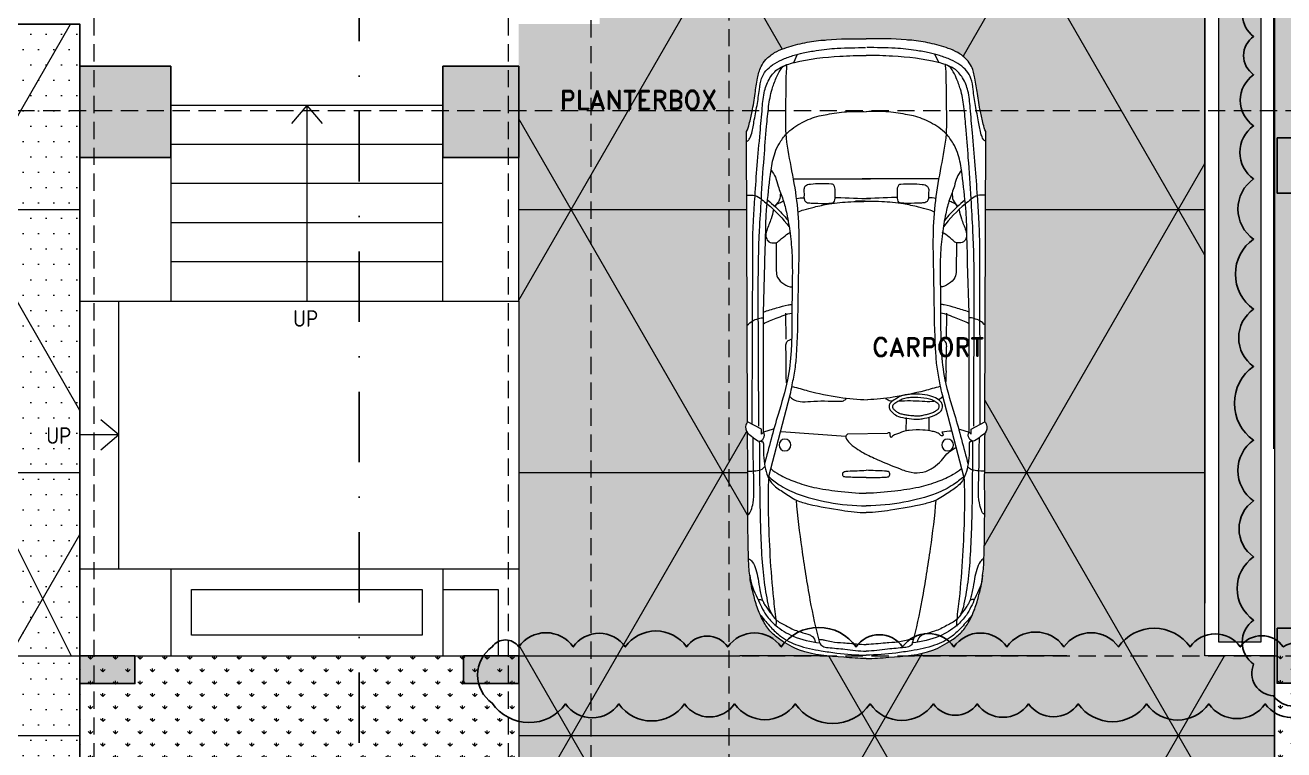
# Model space of a CAD drawing. Header units: millimetres. Extents: x -9564 to 494436, y -140371 to 4257.
# Drawn here: x 4517 to 13633, y -18431 to -13184 of the extents above; entities that cross this region are included whole.
import ezdxf
from ezdxf.enums import TextEntityAlignment as Align

# ---------------------------------------------------------------- set-up
doc = ezdxf.new("R2010")
doc.units = ezdxf.units.MM
doc.header["$MEASUREMENT"] = 0
doc.set_wipeout_variables(frame=1)
doc.linetypes.add('DASHDOTX2', pattern=[50.8, 25.4, -12.7, 0, -12.7])
doc.linetypes.add('HIDDEN2', pattern=[0.1875, 0.125, -0.0625])
for name, color, linetype, lineweight in [('09-Arsiran', 8, 'Continuous', 5), ('8', 8, 'Continuous', 5), ('AS', 8, 'HIDDEN2', 5), ('DINDING', 1, 'Continuous', 20), ('FURNITURE', 25, 'Continuous', 5)]:
    doc.layers.add(name, color=color, linetype=linetype, lineweight=lineweight)
for name, color, linetype in [('1', 5, 'Continuous'), ('WALL', 90, 'Continuous'), ('XR-LANTAI GARASI$0$A-FUR', 15, 'Continuous')]:
    doc.layers.add(name, color=color, linetype=linetype)
doc.styles.add('0010-WKA13-TEXT', font='isocp.shx', dxfattribs={"height": 15})
doc.styles.add('HAND', font='ROMAND.SHX', dxfattribs={"width": 0.8, "height": 250})
pattern_1 = [(90, (-205866.4, -168824.07), (-89.802544, 89.802544), [23.812496, -155.792593]), (45, (-205866.4, -168824.07), (-89.802544, 89.802544), [23.812496, -103.18748]), (135, (-205866.4, -168824.07), (-89.802544, -89.802544), [23.812496, -103.18748])]
pattern_2 = [(0, (-203801.84, -168824.07), (55.56249, 111.12498), [0, -111.12498])]
pattern_3 = [(0, (-203801.8, -168824), (0, 1905), []), (60, (-203801.8, -168824), (-1649.778, 952.5), []), (120, (-203801.8, -168824), (-1649.778, -952.5), [])]

# ---------------------------------------------------------------- blocks, each defined once
blk = doc.blocks.new('XR-LANTAI GARASI$0$A$C242571DA')
blk.add_wipeout([(1714.3, 1732.5), (3817.1, 1739.9), (3833.2, 1729.7), (3907.4, 1712), (3973.3, 1695.2), (4051.6, 1684.7), (4126.9, 1673.5), (4225.8, 1655.6), (4293.3, 1632.2), (4358.7, 1577.7), (4402.8, 1507.3), (4432.1, 1426.8), (4457.8, 1336.6), (4479.3, 1161.6), (4488.1, 1017.6), (4488.2, 812.7), (4483.8, 630.1), (4476.2, 538.2), (4454.9, 406.7), (4427.4, 298), (4362, 172.9), (4308.1, 123.6), (4224.7, 91), (4140.7, 75.5), (4036.9, 59.9), (3941, 42.6), (3882.9, 28.6), (3833.2, 17), (3817.1, 6.9), (1714.3, 14.2), (1701.5, 5.9), (1689.2, 1.1), (1674.3, -0.5), (1661.1, 0.9), (1648.8, 4.6), (1636.8, 10.9), (1633.8, 13.1), (722.7, 20.2), (658.1, 23.7), (613.1, 29.4), (604.6, 31), (522.9, 42.2), (436.2, 63.9), (363, 86.3), (331.9, 98.5), (282.1, 122.1), (257.1, 135.8), (213.7, 164.5), (183.2, 191.6), (146.3, 236.9), (112.4, 288.4), (80.5, 346.3), (62.2, 388.2), (43, 448.1), (33.4, 490.6), (24.2, 548), (16.3, 624), (10.8, 694.4), (4.4, 775), (0.1, 858), (0, 927.8), (6.4, 997.2), (12.1, 1070.2), (18.8, 1151), (23.9, 1196.1), (33.1, 1254.7), (48.8, 1319.4), (82.9, 1405.3), (119.2, 1469.3), (167.2, 1537.3), (202.4, 1573.1), (259.7, 1612.5), (322.8, 1644.3), (389, 1669.3), (509.9, 1701.5), (579.8, 1714.2), (631.2, 1720.2), (665.2, 1723.6), (755.3, 1727.3), (920.5, 1730.4), (1021, 1731.1), (1147.3, 1731.1), (1279.8, 1731), (1447.6, 1731.9), (1601.8, 1733.4), (1633.8, 1733.7), (1653.5, 1743.9), (1669.5, 1747.1), (1680.8, 1747.1), (1695, 1743.8), (1705, 1738.9), (1709.3, 1736.2)]).dxf.layer = 'FURNITURE'
at = {"layer": 'FURNITURE'}
for p, q in [((1659.9, 1632), (1714.3, 1732.5)), ((1714.3, 1732.5), (3817.1, 1739.9)), ((1681.8, 1651.6), (2695.2, 1655.3)), ((1699.9, 1699.4), (2984.7, 1695.8)), ((1317.4, 1579.7), (1909.8, 1424.9)), ((1638.3, 1618.5), (1625.1, 1632)), ((1625.1, 1632), (1659.9, 1632)), ((1638.3, 1618.5), (2503.3, 1618.5)), ((1659.9, 1548.1), (1638.3, 1618.5)), ((2503.3, 1618.5), (2861.6, 1607.5)), ((1644, 1489.1), (1610.4, 1020.2)), ((3007.2, 1526.5), (2808.1, 1525.2)), ((2311.9, 1454.3), (2500.6, 1456.9)), ((3474.6, 1401.1), (3474.6, 843)), ((4315.2, 1398), (4377.3, 1370.5)), ((1626.1, 1006.5), (1632.8, 719.7)), ((3474.6, 345.6), (3474.6, 903.8)), ((1740.2, 584.9), (1649.3, 586.9)), ((1746.1, 420.6), (1649.3, 420.6)), ((4315.2, 348.7), (4377.3, 376.3)), ((1317.4, 167), (1909.8, 321.9)), ((2311.9, 292.5), (2500.6, 289.8)), ((1659.9, 198.7), (1638.3, 128.2)), ((3007.2, 220.3), (2808.1, 221.6)), ((1638.3, 128.2), (1625.1, 114.7)), ((1625.1, 114.7), (1659.9, 114.7)), ((1638.3, 128.2), (2503.3, 128.2)), ((1659.9, 114.7), (1714.3, 14.2)), ((1681.8, 95.1), (2695.2, 91.4)), ((2503.3, 128.2), (2861.6, 139.2)), ((1699.9, 47.3), (2984.7, 51)), ((1714.3, 14.2), (3817.1, 6.9))]:
    blk.add_line(p, q, dxfattribs=at)
for centre in [(1546.4, 1462.5), (1546.4, 284.2)]:
    blk.add_ellipse(centre, major_axis=(0, 42.9), ratio=0.983266, start_param=4.712389, end_param=10.995574, dxfattribs=at)
for points, knots in [([(604.6, 1715.7), (642.1, 1723.4), (788.5, 1729.2), (1039.3, 1732.2), (1344.5, 1729.9), (1542, 1733.1), (1633.8, 1733.7)], [0, 0, 0, 0, 0.114897, 0.437061, 0.754269, 1.029686, 1.029686, 1.029686, 1.029686]), ([(1356.8, 1732.2), (1357.1, 1712.8), (1360, 1678.8), (1363.9, 1630.5), (1383.3, 1613.5), (1391, 1607.2)], [0, 0, 0, 0, 1.462159, 2.651105, 3.386321, 3.386321, 3.386321, 3.386321]), ([(1714.3, 1732.5), (1707.7, 1737.6), (1683.3, 1753), (1628.7, 1741.2), (1605.6, 1691.5), (1561.7, 1652.4), (1594.1, 1610.3), (1627.9, 1608.3), (1638.3, 1618.5)], [0, 0, 0, 0, 0.024864, 0.0846267, 0.1362471, 0.1900683, 0.2245199, 0.2681841, 0.2681841, 0.2681841, 0.2681841]), ([(2414.7, 1735), (2424.9, 1723.3), (2447.2, 1698.8), (2461.2, 1657.6), (2468.1, 1629), (2468, 1616.1)], [1.808086, 1.808086, 1.808086, 1.808086, 2.918874, 4.131288, 5.10151, 5.10151, 5.10151, 5.10151]), ([(3356.5, 1739.4), (3354.9, 1719.2), (3360.8, 1678.2), (3324, 1631.5), (3255.4, 1544.3), (3187.1, 1476.2), (3125.2, 1432.2)], [0, 0, 0, 0, 0.0597371, 0.1139981, 0.1672498, 0.3938869, 0.3938869, 0.3938869, 0.3938869]), ([(3745.3, 1736.8), (3748.5, 1730.1), (3764.2, 1717.1), (3811.5, 1698.6), (3894.7, 1686.7), (4002.9, 1663.2), (4107.9, 1648.7), (4195.8, 1638.3), (4258.6, 1603.2), (4302.1, 1549.7), (4339.9, 1483.8), (4365.2, 1407.6), (4389.6, 1324.4), (4397.9, 1266.9), (4401.8, 1235.2)], [0, 0, 0, 0, 0.0219205, 0.0572122, 0.1522539, 0.2718866, 0.3894011, 0.4710097, 0.5346344, 0.5986698, 0.6733118, 0.758696, 0.8351341, 0.9293726, 0.9293726, 0.9293726, 0.9293726]), ([(3817.1, 1739.9), (3833.2, 1729.7), (3882.9, 1718.2), (3973.3, 1695.2), (4085.1, 1680.5), (4193.8, 1662.8), (4280.6, 1644.3), (4343.9, 1598.1), (4390, 1540.3), (4427.4, 1448.7), (4457.8, 1336.6), (4475.7, 1233.4), (4478.4, 1175.1), (4479.3, 1161.6)], [0, 0, 0, 0, 0.056668, 0.14946, 0.28161, 0.392935, 0.481686, 0.542967, 0.622845, 0.69797, 0.833643, 0.965665, 1.00577, 1.00577, 1.00577, 1.00577]), ([(0, 873.4), (0, 927.8), (15.6, 1088.6), (25.5, 1309.8), (120.7, 1476.4), (189.2, 1569), (273.5, 1623.1), (369.9, 1666.3), (483, 1694.7), (561.3, 1714.9), (604.6, 1715.7)], [0, 0, 0, 0, 0.16039, 0.479033, 0.632967, 0.722015, 0.817474, 0.927562, 1.03733, 1.167094, 1.167094, 1.167094, 1.167094]), ([(604.6, 1715.7), (545.5, 1714.5), (448.5, 1664.6), (320.8, 1610.6), (225.4, 1521.2), (147.3, 1390.5), (121.7, 1275.2), (113.6, 1208.7)], [0, 0, 0, 0, 0.1772572, 0.3124951, 0.4151678, 0.5597243, 0.7575412, 0.7575412, 0.7575412, 0.7575412]), ([(426.8, 1656.7), (428.5, 1646.6), (426.9, 1625), (399.8, 1616.6), (368.1, 1593.9), (328, 1564.6), (271.6, 1523.9), (237, 1451.9), (196.2, 1376.7), (183.8, 1314.9), (170, 1279.6), (157.2, 1254.2), (133.3, 1244.4), (118.6, 1242.9)], [0, 0, 0, 0, 0.0304541, 0.0502818, 0.0786089, 0.1479133, 0.1986294, 0.2831705, 0.3780326, 0.4523267, 0.4667809, 0.4902599, 0.5347198, 0.5347198, 0.5347198, 0.5347198]), ([(323.7, 1557.5), (344.8, 1571.9), (400.4, 1585.1), (516, 1606.8), (680.3, 1625.8), (885.4, 1635.7), (1116.8, 1642.2), (1346.1, 1644.2), (1504.7, 1644.7), (1574, 1645.7)], [0, 0, 0, 0, 0.076148, 0.165903, 0.355672, 0.569871, 0.782325, 1.050047, 1.257936, 1.257936, 1.257936, 1.257936]), ([(722.7, 1726.6), (720.8, 1714.9), (694.5, 1689.9), (643, 1671.8), (573.6, 1655.4), (508.5, 1647), (455.2, 1634.7), (428.7, 1627.3), (416.9, 1624.1)], [0, 0, 0, 0, 0.034703, 0.0959761, 0.1659336, 0.2471559, 0.2929944, 0.3295918, 0.3295918, 0.3295918, 0.3295918]), ([(1043.6, 1729.2), (1048.6, 1717.9), (1080.9, 1704.2), (1138.6, 1687.6), (1237.7, 1685.6), (1394.7, 1691.3), (1521.7, 1692.4), (1601.5, 1692.7)], [0, 0, 0, 0, 0.0364992, 0.0923739, 0.1867837, 0.3273982, 0.5667068, 0.5667068, 0.5667068, 0.5667068]), ([(1574, 1645.7), (1572.9, 1638), (1574.1, 1622), (1559.9, 1618.7), (1555.2, 1617.8)], [0, 0, 0, 0, 0.02274132, 0.03717479, 0.03717479, 0.03717479, 0.03717479]), ([(2695.2, 1655.3), (2829.9, 1655.3), (3041.2, 1651.4), (3351.3, 1630.7), (3527.5, 1623.2), (3626.6, 1612)], [0, 0, 0, 0, 0.4042759, 0.6333827, 0.9326252, 0.9326252, 0.9326252, 0.9326252]), ([(2984.7, 1695.8), (3051, 1695.6), (3172.1, 1691.3), (3367.4, 1677.6), (3575.2, 1664.3), (3788.2, 1643.6), (3968, 1628.1), (4103.8, 1616.8), (4203.6, 1578.1), (4271.8, 1519.5), (4300.6, 1452.1), (4341.7, 1305.3), (4361.8, 1111.2), (4367.5, 936.8), (4367.5, 873.4)], [0, 0, 0, 0, 0.198873, 0.363323, 0.587433, 0.823543, 1.004622, 1.129816, 1.230113, 1.320655, 1.388577, 1.443334, 1.771447, 1.958652, 1.958652, 1.958652, 1.958652]), ([(310.7, 1637.3), (282.5, 1613.7), (230.1, 1569.9), (148.7, 1486.2), (84.8, 1361.3), (60, 1219), (32.6, 1054.3), (25.1, 944.9), (25.1, 873.4)], [0, 0, 0, 0, 0.1095129, 0.2035347, 0.3452507, 0.5161382, 0.6275464, 0.8383798, 0.8383798, 0.8383798, 0.8383798]), ([(1317.4, 1579.7), (1227.8, 1586.1), (1036, 1584.8), (741.2, 1572.5), (486.1, 1553.3), (333.3, 1534.3), (283.3, 1528.5)], [0, 0, 0, 0, 0.269375, 0.574535, 0.885339, 1.036319, 1.036319, 1.036319, 1.036319]), ([(1555.2, 1617.8), (1527.7, 1617.8), (1472.5, 1620.4), (1392.7, 1608.8), (1318.5, 1591), (1249.4, 1545.5), (1201.4, 1466.7), (1142.8, 1385.7), (1104.8, 1240.4), (1076, 1072.3), (1056.4, 932.4), (1056.4, 873.4)], [0, 0, 0, 0, 0.082256, 0.165174, 0.241383, 0.30939, 0.405348, 0.511507, 0.603349, 0.843635, 1.017671, 1.017671, 1.017671, 1.017671]), ([(1317.4, 1579.7), (1296.6, 1555.5), (1247.9, 1494.4), (1177.6, 1350.5), (1124.2, 1137.4), (1105.5, 964.9), (1105.5, 873.4)], [0, 0, 0, 0, 0.0947759, 0.2311242, 0.4700259, 0.7400315, 0.7400315, 0.7400315, 0.7400315]), ([(1372.8, 1563.1), (1357.2, 1545), (1321.6, 1490.1), (1277, 1385.7), (1232.8, 1244.2), (1211.1, 1069.4), (1196.8, 942.4), (1196.8, 873.4)], [0, 0, 0, 0, 0.0708922, 0.1925846, 0.3348457, 0.5072814, 0.7109928, 0.7109928, 0.7109928, 0.7109928]), ([(3535.9, 1563.1), (3520.1, 1550.9), (3484.4, 1526.1), (3408.2, 1510.9), (3323.4, 1473.1), (3207.9, 1445), (3072.6, 1422.2), (2866.9, 1404.6), (2626.4, 1412.9), (2396.7, 1410.8), (2200.9, 1416.9), (2001.3, 1438.2), (1732.1, 1525.9), (1527.9, 1578.9), (1407.5, 1610.7)], [0, 0, 0, 0, 0.05975, 0.126928, 0.230034, 0.336675, 0.482225, 0.641324, 0.954906, 1.203173, 1.330375, 1.542773, 1.802261, 2.175545, 2.175545, 2.175545, 2.175545]), ([(2424, 1618.7), (2441.5, 1589.9), (2464.2, 1518.9), (2495.4, 1450.9), (2501.6, 1411.3)], [0, 0, 0, 0, 0.1000351, 0.2184418, 0.2184418, 0.2184418, 0.2184418]), ([(2507.7, 1618.4), (2521, 1587.7), (2536.6, 1527.1), (2559.6, 1458.5), (2563.3, 1420.6), (2563.8, 1411.4)], [0, 0, 0, 0, 2.528586, 4.711885, 5.408215, 5.408215, 5.408215, 5.408215]), ([(2861.6, 1607.5), (2921.1, 1607.3), (3047.2, 1600.8), (3191.4, 1602), (3356.6, 1584.1), (3498.3, 1570.6), (3623.2, 1549.4), (3664.1, 1533.3)], [0, 0, 0, 0, 0.1783018, 0.3787173, 0.431954, 0.6762374, 0.8077184, 0.8077184, 0.8077184, 0.8077184]), ([(3248.1, 1545.2), (3226.9, 1550.4), (3176.1, 1562.1), (3113.7, 1592.9), (3052.6, 1605.3), (3010.4, 1578.8), (3010.3, 1545.3), (3010.3, 1515.9), (3033.7, 1500.1), (3052.6, 1465.2), (3078.9, 1443.5), (3084, 1424.4)], [0, 0, 0, 0, 0.0655106, 0.1550445, 0.2094604, 0.2438604, 0.287164, 0.3001388, 0.3275984, 0.3616951, 0.4200969, 0.4200969, 0.4200969, 0.4200969]), ([(3319, 1587.1), (3303.3, 1568.1), (3256.9, 1516.7), (3206.7, 1467.3), (3171.4, 1439.5)], [0, 0, 0, 0, 1.868162, 5.271297, 5.271297, 5.271297, 5.271297]), ([(3626.6, 1612), (3702.5, 1609.1), (3826.2, 1596.8), (3991.4, 1583.2), (4111.7, 1562.4), (4212.2, 1522.7), (4290.4, 1488), (4300.7, 1447.5)], [0, 0, 0, 0, 0.2277977, 0.3719478, 0.4996814, 0.5863441, 0.709615, 0.709615, 0.709615, 0.709615]), ([(1909.8, 1424.9), (1933.5, 1418.7), (1995.6, 1407.6), (2094.4, 1385.8), (2211.8, 1377.1), (2419, 1366.9), (2704.7, 1366.5), (3032.7, 1354.2), (3316.2, 1371), (3558.7, 1415.9), (3789.1, 1461.7), (4028.9, 1452.9), (4196.2, 1455.2), (4292.7, 1447.9), (4300.7, 1447.5)], [0, 0, 0, 0, 0.073325, 0.188896, 0.303039, 0.425821, 0.811242, 1.159737, 1.41058, 1.660623, 1.899627, 2.11145, 2.377727, 2.401703, 2.401703, 2.401703, 2.401703]), ([(2808.1, 1525.2), (2791.9, 1525.1), (2751.9, 1519.7), (2710.6, 1472.6), (2690, 1431.1), (2690.5, 1409.6)], [0, 0, 0, 0, 0.0486628, 0.1144515, 0.1777721, 0.1777721, 0.1777721, 0.1777721]), ([(3275.5, 1532.8), (3287.5, 1528.3), (3299.8, 1504.9), (3308.4, 1482.5), (3311.7, 1472.6)], [0, 0, 0, 0, 0.983949, 1.771691, 1.771691, 1.771691, 1.771691]), ([(3372.2, 1495.3), (3354.4, 1496.8), (3316, 1494.7), (3291.6, 1525.8), (3275.5, 1532.8)], [0, 0, 0, 0, 0.0535488, 0.1060573, 0.1060573, 0.1060573, 0.1060573]), ([(3664.1, 1533.3), (3687, 1526), (3734.8, 1502.3), (3816.7, 1444.8), (3884.1, 1342.9), (3925.1, 1239.9), (3937.3, 1177), (3940.4, 1157.6)], [0, 0, 0, 0, 0.0720749, 0.1581284, 0.2958089, 0.4262456, 0.4842292, 0.4842292, 0.4842292, 0.4842292]), ([(113.6, 1208.7), (215.2, 1238.6), (443.2, 1284.9), (788, 1338.7), (1029.5, 1370.7), (1146.4, 1378.6)], [0, 0, 0, 0, 0.317374, 0.69576, 1.04714, 1.04714, 1.04714, 1.04714]), ([(1898.5, 1426.2), (1889, 1420.6), (1871, 1397.2), (1856.4, 1345.2), (1867.7, 1233.5), (1864.3, 1132.3), (1863, 1038.5), (1876.9, 1022.3), (1884.5, 1015.7)], [0, 0, 0, 0, 0.842998, 2.122875, 3.997599, 9.174838, 10.012722, 10.751336, 10.751336, 10.751336, 10.751336]), ([(1969.6, 1407.3), (1960.5, 1369.8), (1927, 1259.1), (1890.9, 1078.4), (1874.3, 933), (1874.3, 864.4)], [0, 0, 0, 0, 0.1139079, 0.3411539, 0.543502, 0.543502, 0.543502, 0.543502]), ([(1997.2, 1450.5), (2039.7, 1454.5), (2126.7, 1451.9), (2219.8, 1454.5), (2287.1, 1456.9), (2305.7, 1434.4), (2313.2, 1419.9), (2315.8, 1413.5)], [0, 0, 0, 0, 3.267856, 6.568708, 7.399663, 8.099385, 8.621705, 8.621705, 8.621705, 8.621705]), ([(3231.5, 1368.3), (3240.8, 1356.2), (3253.1, 1315.7), (3271.9, 1240.7), (3297.9, 1127.9), (3310.5, 974.6), (3311.2, 858.3), (3311.6, 794.4)], [0, 0, 0, 0, 0.0451009, 0.1211996, 0.2308505, 0.385263, 0.5739042, 0.5739042, 0.5739042, 0.5739042]), ([(3294.8, 1174.5), (3294.8, 1207.4), (3299.6, 1249.5), (3298.3, 1303.9), (3326.3, 1329), (3363.9, 1320.7), (3399.3, 1329.3), (3422.1, 1315.7), (3430.7, 1297.9), (3438.7, 1234.2), (3439.6, 1174.4), (3434.7, 1112.2), (3418.9, 1102), (3395.9, 1098.6), (3362.6, 1100.9), (3331.1, 1096.6), (3298.8, 1107.6), (3297.3, 1140.3), (3294.8, 1160.9), (3294.8, 1174.5)], [0, 0, 0, 0, 0.0969044, 0.1295913, 0.1506192, 0.1985921, 0.2360698, 0.2557908, 0.2719711, 0.2929882, 0.44406, 0.4519132, 0.4720918, 0.4918599, 0.5228758, 0.5707096, 0.5892096, 0.6145759, 0.654681, 0.654681, 0.654681, 0.654681]), ([(113.6, 1208.7), (103.3, 1207), (83.6, 1187.6), (76.5, 1122.2), (68.2, 1017.3), (53.4, 925), (53.4, 873.4)], [0, 0, 0, 0, 0.0314754, 0.0702057, 0.1915753, 0.3439346, 0.3439346, 0.3439346, 0.3439346]), ([(135.5, 1213.1), (139.1, 1211.8), (138.4, 1193.3), (132.6, 1168.3), (118.8, 1111.9), (115.6, 1058.9), (109, 974.6), (102.4, 920.1), (102.4, 873.4)], [0, 0, 0, 0, 0.0114788, 0.0403472, 0.0875838, 0.1755608, 0.1991501, 0.3369659, 0.3369659, 0.3369659, 0.3369659]), ([(4401.8, 1235.2), (4411.9, 1185.3), (4421.6, 1065.8), (4424.1, 946.5), (4424.1, 878)], [0, 0, 0, 0, 0.1502861, 0.3522699, 0.3522699, 0.3522699, 0.3522699]), ([(3339.2, 1099), (3339.1, 1094.8), (3336.4, 1010.6), (3333.2, 926.3), (3330, 846.2)], [11.235438, 11.235438, 11.235438, 11.235438, 11.552536, 17.586883, 17.586883, 17.586883, 17.586883]), ([(3940.4, 1157.6), (3949.9, 1111), (3964.3, 1016.4), (3960.5, 921), (3959.8, 873.4)], [0, 0, 0, 0, 0.140379, 0.2808468, 0.2808468, 0.2808468, 0.2808468]), ([(1311.3, 873.4), (1311.2, 902.4), (1309.2, 950.9), (1315, 1002.2), (1314.2, 1039.4), (1332.1, 1044.9), (1345.7, 1044.2), (1356.8, 1028.5), (1359.2, 970.2), (1361.5, 917.6), (1362.9, 873.4)], [0, 0, 0, 0, 0.0857277, 0.1381048, 0.1641986, 0.1769751, 0.1890325, 0.2028129, 0.2286049, 0.3592554, 0.3592554, 0.3592554, 0.3592554]), ([(1626.1, 1006.5), (1623.5, 1013), (1603.1, 1029.4), (1559.1, 995), (1523, 951.9), (1480.3, 878.3), (1430.5, 774.3), (1385.5, 658.5), (1343.7, 551.3), (1343, 461.7), (1380.3, 386.9), (1428.2, 329.9), (1480.1, 294.6), (1509.8, 257.4), (1524.8, 232.6), (1528, 222.1)], [0, 0, 0, 0, 0.527288, 1.647451, 3.487558, 5.099073, 7.968657, 12.238313, 14.475187, 16.613757, 18.744202, 20.639343, 22.223389, 23.452731, 24.286529, 24.286529, 24.286529, 24.286529]), ([(3231.5, 378.5), (3240.8, 390.5), (3253.1, 431), (3271.9, 506.1), (3297.9, 618.9), (3310.5, 772.1), (3311.2, 888.4), (3311.6, 952.4)], [0, 0, 0, 0, 0.0451009, 0.1211996, 0.2308505, 0.385263, 0.5739042, 0.5739042, 0.5739042, 0.5739042]), ([(0, 873.4), (0, 819), (15.6, 658.1), (25.5, 437), (120.7, 270.3), (189.2, 177.8), (273.5, 123.7), (369.9, 80.4), (483, 52), (561.3, 31.9), (604.6, 31)], [0, 0, 0, 0, 0.16039, 0.479033, 0.632967, 0.722015, 0.817474, 0.927562, 1.03733, 1.167094, 1.167094, 1.167094, 1.167094]), ([(310.7, 109.5), (282.5, 133.1), (230.1, 176.9), (148.7, 260.5), (84.8, 385.5), (60, 527.8), (32.6, 692.4), (25.1, 801.9), (25.1, 873.4)], [0, 0, 0, 0, 0.1095129, 0.2035347, 0.3452507, 0.5161382, 0.6275464, 0.8383798, 0.8383798, 0.8383798, 0.8383798]), ([(113.6, 538.1), (103.3, 539.8), (83.6, 559.2), (76.5, 624.5), (68.2, 729.4), (53.4, 821.7), (53.4, 873.4)], [0, 0, 0, 0, 0.0314754, 0.0702057, 0.1915753, 0.3439346, 0.3439346, 0.3439346, 0.3439346]), ([(135.5, 533.6), (139.1, 534.9), (138.4, 553.4), (132.6, 578.4), (118.8, 634.9), (115.6, 687.8), (109, 772.2), (102.4, 826.7), (102.4, 873.4)], [0, 0, 0, 0, 0.0114788, 0.0403472, 0.0875838, 0.1755608, 0.1991501, 0.3369659, 0.3369659, 0.3369659, 0.3369659]), ([(1555.2, 129), (1527.7, 129), (1472.5, 126.3), (1392.7, 138), (1318.5, 155.7), (1249.4, 201.3), (1201.4, 280.1), (1142.8, 361.1), (1104.8, 506.4), (1076, 674.5), (1056.4, 814.4), (1056.4, 873.4)], [0, 0, 0, 0, 0.082256, 0.165174, 0.241383, 0.30939, 0.405348, 0.511507, 0.603349, 0.843635, 1.017671, 1.017671, 1.017671, 1.017671]), ([(1317.4, 167), (1296.6, 191.2), (1247.9, 252.4), (1177.6, 396.3), (1124.2, 609.4), (1105.5, 781.8), (1105.5, 873.4)], [0, 0, 0, 0, 0.0947759, 0.2311242, 0.4700259, 0.7400315, 0.7400315, 0.7400315, 0.7400315]), ([(1372.8, 183.6), (1357.2, 201.8), (1321.6, 256.7), (1277, 361), (1232.8, 502.6), (1211.1, 677.3), (1196.8, 804.3), (1196.8, 873.4)], [0, 0, 0, 0, 0.0708922, 0.1925846, 0.3348457, 0.5072814, 0.7109928, 0.7109928, 0.7109928, 0.7109928]), ([(1311.3, 873.4), (1311.2, 844.3), (1309.2, 795.8), (1315, 744.6), (1314.2, 707.4), (1332.1, 701.9), (1345.7, 702.6), (1356.8, 718.2), (1359.2, 776.6), (1361.5, 829.1), (1362.9, 873.4)], [0, 0, 0, 0, 0.0857277, 0.1381048, 0.1641986, 0.1769751, 0.1890325, 0.2028129, 0.2286049, 0.3592554, 0.3592554, 0.3592554, 0.3592554]), ([(1969.6, 339.5), (1960.5, 377), (1926.9, 487.6), (1892.9, 662.7), (1874.3, 801.8), (1874.3, 864.4)], [0, 0, 0, 0, 0.1139079, 0.3411539, 0.5260188, 0.5260188, 0.5260188, 0.5260188]), ([(2984.7, 51), (3051, 51.1), (3172.1, 55.5), (3367.4, 69.2), (3575.2, 82.5), (3788.2, 103.1), (3968, 118.7), (4103.8, 130), (4203.6, 168.6), (4271.8, 227.3), (4300.6, 294.7), (4341.7, 441.5), (4361.8, 635.5), (4367.5, 809.9), (4367.5, 873.4)], [0, 0, 0, 0, 0.198873, 0.363323, 0.587433, 0.823543, 1.004622, 1.129816, 1.230113, 1.320655, 1.388577, 1.443334, 1.771447, 1.958652, 1.958652, 1.958652, 1.958652]), ([(3339.2, 647.8), (3339.1, 652), (3336.4, 736.2), (3333.2, 820.5), (3330, 900.6)], [11.235438, 11.235438, 11.235438, 11.235438, 11.552536, 17.586883, 17.586883, 17.586883, 17.586883]), ([(3940.4, 589.1), (3949.9, 635.7), (3964.3, 730.4), (3960.5, 825.8), (3959.8, 873.4)], [0, 0, 0, 0, 0.140379, 0.2808468, 0.2808468, 0.2808468, 0.2808468]), ([(4401.8, 511.5), (4411.9, 561.5), (4421.6, 681), (4424.1, 800.3), (4424.1, 868.8)], [0, 0, 0, 0, 0.1502861, 0.3522699, 0.3522699, 0.3522699, 0.3522699]), ([(1863.4, 685.6), (1863.6, 693.5), (1865.3, 711), (1876.9, 724.5), (1884.5, 731)], [9.436432, 9.436432, 9.436432, 9.436432, 10.012722, 10.751336, 10.751336, 10.751336, 10.751336]), ([(1639.2, 326.1), (1635.3, 323.6), (1629, 318.4), (1613.1, 314.9), (1612, 324.2), (1613.2, 330.4), (1619, 337.5), (1629, 345.7), (1637.9, 366.1), (1649, 404.8), (1656.3, 472.9), (1656.2, 543.1), (1644.6, 610.9), (1623, 651.2), (1615, 684.3), (1598.5, 691.2), (1604, 696.6), (1610.3, 699.7), (1618.8, 698.9), (1625.9, 701.3), (1638.1, 698.6), (1633, 713.4), (1632.8, 719.7)], [0, 0, 0, 0, 0.0138597, 0.0278304, 0.0329137, 0.0379971, 0.0465756, 0.0592704, 0.0762214, 0.1105991, 0.1789801, 0.2766959, 0.3173629, 0.3800771, 0.4110544, 0.4160421, 0.4210284, 0.4277212, 0.4387433, 0.4448131, 0.4508005, 0.4694463, 0.4694463, 0.4694463, 0.4694463]), ([(1740.2, 584.9), (1737.8, 571.7), (1749.5, 644.3), (1766.4, 664.5), (1792.2, 700.2), (1821.5, 709.7), (1853.1, 703.9), (1874, 668.4), (1904.5, 622.6), (1915.6, 557.2), (1915.1, 484.2), (1905.7, 417.6), (1884.9, 362.8), (1859.3, 329.1), (1831.3, 318.1), (1810.8, 322.7), (1792.2, 329.3), (1777.9, 350.3), (1753, 385.9), (1737.9, 465.8), (1728.8, 497.3), (1742.4, 597.6), (1740.2, 584.9)], [0, 0, 0, 0, 0.03969, 0.089634, 0.13125, 0.1542862, 0.1797268, 0.2207266, 0.2680991, 0.3447665, 0.4095645, 0.4843001, 0.541515, 0.5817687, 0.6060665, 0.6262474, 0.6436722, 0.6634686, 0.6988791, 0.7758465, 0.8696394, 0.907731, 0.907731, 0.907731, 0.907731]), ([(1764.9, 587), (1765.6, 590.8), (1766.4, 595.5), (1768.5, 605.7), (1769.7, 611.3), (1773.4, 626.6), (1775.6, 633), (1779.7, 642.1), (1781.6, 644.9), (1785.7, 650.6), (1787.1, 652.5), (1793, 660.3), (1797.4, 666.2), (1804.2, 673.7), (1806.8, 676.1), (1811.1, 679.4), (1812.9, 680.5), (1816.8, 682.1), (1818.8, 682.7), (1824.4, 683.5), (1828.3, 683.2), (1832.5, 682), (1833.6, 681.5), (1836, 680.2), (1837.9, 678.7), (1842.4, 673.7), (1844.9, 670.1), (1850.3, 661.7), (1853.4, 656.6), (1859.3, 647.3), (1862.1, 642.8), (1868.3, 632.6), (1871.4, 626.9), (1876.7, 615.7), (1878.9, 609.8), (1882.8, 597.4), (1884.4, 590.8), (1888.3, 570.5), (1889.7, 556.1), (1891.2, 527.4), (1891.1, 513.1), (1888.9, 470), (1885.1, 441.2), (1874.3, 404), (1870.6, 393.8), (1863.5, 378.7), (1860.6, 373.4), (1854.4, 363.6), (1851.2, 359.2), (1845, 352.6), (1842, 350.2), (1835.8, 346.4), (1832.6, 345.3), (1828.8, 344.6), (1827.9, 344.6), (1824.6, 344.9), (1822.6, 345.2), (1817.8, 346.4), (1814.9, 347.3), (1810.9, 348.7), (1809.4, 349.4), (1808.3, 350.1), (1808.1, 350.2), (1807.3, 351), (1806.7, 351.6), (1804.7, 354), (1803.1, 356.2), (1799.6, 361.3), (1798, 363.7), (1794.9, 368.2), (1793.4, 370.4), (1789.2, 376.9), (1786.7, 381), (1782.4, 389.3), (1780.5, 393.6), (1776.9, 403), (1775.2, 408), (1770.7, 423.5), (1768.3, 434.2), (1764.9, 450.5), (1763.6, 456.4), (1761.4, 466.8), (1760.4, 471.4), (1758.1, 484.4), (1757.3, 492.6), (1757.5, 510.7), (1757.8, 516.5), (1758.6, 528.4), (1759.1, 534.3), (1761.1, 553.9), (1763.1, 570.6), (1764.4, 581.5), (1764.6, 583), (1764.7, 585), (1764.8, 585.5), (1764.8, 586.5), (1764.8, 586.7), (1764.9, 587)], [0.497033, 0.497033, 0.497033, 0.497033, 0.723444, 0.723444, 0.974636, 0.974636, 1.50964, 1.50964, 2.044645, 2.044645, 2.271061, 2.271061, 2.862376, 2.862376, 3.217654, 3.217654, 3.537253, 3.537253, 3.856852, 3.856852, 4.368613, 4.368613, 4.584627, 4.584627, 4.99269, 4.99269, 5.400753, 5.400753, 5.808816, 5.808816, 6.216879, 6.216879, 6.778716, 6.778716, 7.350371, 7.350371, 7.922025, 7.922025, 9.065335, 9.065335, 10.208644, 10.208644, 12.495263, 12.495263, 13.409896, 13.409896, 13.929088, 13.929088, 14.44828, 14.44828, 14.909885, 14.909885, 15.371489, 15.371489, 15.62524, 15.62524, 15.87899, 15.87899, 16.120875, 16.120875, 16.36276, 16.36276, 16.51635, 16.51635, 16.669941, 16.669941, 16.921521, 16.921521, 17.136676, 17.136676, 17.351831, 17.351831, 17.782142, 17.782142, 18.204974, 18.204974, 18.627807, 18.627807, 19.473473, 19.473473, 19.978923, 19.978923, 20.484372, 20.484372, 21.475119, 21.475119, 21.859144, 21.859144, 22.162884, 22.162884, 22.770362, 22.770362, 22.900493, 22.900493, 22.951221, 22.951221, 22.964298, 22.964298, 22.964298, 22.964298]), ([(1863.7, 379.4), (1862.6, 384.2), (1857.6, 413.7), (1866.5, 501.6), (1865.2, 581.4), (1864.1, 639.5)], [1.749253, 1.749253, 1.749253, 1.749253, 2.122875, 3.997599, 8.307432, 8.307432, 8.307432, 8.307432]), ([(3294.8, 572.3), (3294.8, 539.4), (3299.6, 497.2), (3298.3, 442.9), (3326.3, 417.8), (3363.9, 426), (3399.3, 417.5), (3422.1, 431), (3430.7, 448.9), (3438.7, 512.5), (3439.6, 572.4), (3434.7, 634.6), (3418.9, 644.7), (3395.9, 648.2), (3362.6, 645.9), (3331.1, 650.1), (3298.8, 639.2), (3297.3, 606.5), (3294.8, 585.9), (3294.8, 572.3)], [0, 0, 0, 0, 0.0969044, 0.1295913, 0.1506192, 0.1985921, 0.2360698, 0.2557908, 0.2719711, 0.2929882, 0.44406, 0.4519132, 0.4720918, 0.4918599, 0.5228758, 0.5707096, 0.5892096, 0.6145759, 0.654681, 0.654681, 0.654681, 0.654681]), ([(3664.1, 213.5), (3687, 220.8), (3734.8, 244.4), (3816.7, 302), (3884.1, 403.8), (3925.1, 506.9), (3937.3, 569.7), (3940.4, 589.1)], [0, 0, 0, 0, 0.0720749, 0.1581284, 0.2958089, 0.4262456, 0.4842292, 0.4842292, 0.4842292, 0.4842292]), ([(3817.1, 6.9), (3833.2, 17), (3882.9, 28.6), (3973.3, 51.5), (4085.1, 66.3), (4193.8, 84), (4280.6, 102.4), (4343.9, 148.6), (4390, 206.4), (4427.4, 298), (4457.8, 410.1), (4475.7, 513.3), (4478.4, 571.6), (4479.3, 585.2)], [0, 0, 0, 0, 0.056668, 0.14946, 0.28161, 0.392935, 0.481686, 0.542967, 0.622845, 0.69797, 0.833643, 0.965665, 1.00577, 1.00577, 1.00577, 1.00577]), ([(604.6, 31), (545.5, 32.3), (448.5, 82.2), (320.8, 136.1), (225.4, 225.5), (147.3, 356.2), (121.7, 471.5), (113.6, 538.1)], [0, 0, 0, 0, 0.1772572, 0.3124951, 0.4151678, 0.5597243, 0.7575412, 0.7575412, 0.7575412, 0.7575412]), ([(113.6, 538.1), (215.2, 508.2), (443.2, 461.9), (788, 408.1), (1029.5, 376), (1146.4, 368.2)], [0, 0, 0, 0, 0.317374, 0.69576, 1.04714, 1.04714, 1.04714, 1.04714]), ([(426.8, 90), (428.5, 100.2), (426.9, 121.8), (399.8, 130.1), (368.1, 152.8), (328, 182.2), (271.6, 222.8), (237, 294.9), (196.2, 370.1), (183.8, 431.9), (170, 467.2), (157.2, 492.6), (133.3, 502.4), (118.6, 503.9)], [0, 0, 0, 0, 0.0304541, 0.0502818, 0.0786089, 0.1479133, 0.1986294, 0.2831705, 0.3780326, 0.4523267, 0.4667809, 0.4902599, 0.5347198, 0.5347198, 0.5347198, 0.5347198]), ([(3745.3, 10), (3748.5, 16.7), (3764.2, 29.7), (3811.5, 48.1), (3894.7, 60.1), (4002.9, 83.6), (4107.9, 98), (4195.8, 108.4), (4258.6, 143.5), (4302.1, 197), (4339.9, 262.9), (4365.2, 339.2), (4389.6, 422.4), (4397.9, 479.8), (4401.8, 511.5)], [0, 0, 0, 0, 0.0219205, 0.0572122, 0.1522539, 0.2718866, 0.3894011, 0.4710097, 0.5346344, 0.5986698, 0.6733118, 0.758696, 0.8351341, 0.9293726, 0.9293726, 0.9293726, 0.9293726]), ([(1909.8, 321.9), (1933.5, 328.1), (1995.6, 339.2), (2094.4, 361), (2211.8, 369.6), (2419, 379.8), (2704.7, 380.3), (3032.7, 392.6), (3316.2, 375.8), (3558.7, 330.9), (3789.1, 285.1), (4028.9, 293.9), (4196.2, 291.5), (4292.7, 298.8), (4300.7, 299.2)], [0, 0, 0, 0, 0.073325, 0.188896, 0.303039, 0.425821, 0.811242, 1.159737, 1.41058, 1.660623, 1.899627, 2.11145, 2.377727, 2.401703, 2.401703, 2.401703, 2.401703]), ([(3535.9, 183.7), (3520.1, 195.9), (3484.4, 220.6), (3408.2, 235.8), (3323.4, 273.7), (3207.9, 301.8), (3072.6, 324.6), (2866.9, 342.1), (2626.4, 333.8), (2396.7, 335.9), (2200.9, 329.9), (2001.3, 308.6), (1732.1, 220.8), (1527.9, 167.8), (1407.5, 136)], [0, 0, 0, 0, 0.05975, 0.126928, 0.230034, 0.336675, 0.482225, 0.641324, 0.954906, 1.203173, 1.330375, 1.542773, 1.802261, 2.175545, 2.175545, 2.175545, 2.175545]), ([(1898.5, 320.6), (1889, 326.2), (1880.8, 336.8), (1874.8, 348.3), (1874, 349.7)], [0, 0, 0, 0, 0.8429982, 0.9626806, 0.9626806, 0.9626806, 0.9626806]), ([(1997.2, 296.3), (2039.7, 292.2), (2126.7, 294.9), (2219.8, 292.3), (2287.1, 289.9), (2305.7, 312.3), (2313.2, 326.9), (2315.8, 333.2)], [0, 0, 0, 0, 3.267856, 6.568708, 7.399663, 8.099385, 8.621705, 8.621705, 8.621705, 8.621705]), ([(2424, 128), (2441.5, 156.9), (2464.2, 227.8), (2495.4, 295.8), (2501.6, 335.5)], [0, 0, 0, 0, 0.1000351, 0.2184418, 0.2184418, 0.2184418, 0.2184418]), ([(2507.7, 128.3), (2521, 159.1), (2536.6, 219.7), (2559.6, 288.3), (2563.3, 326.1), (2563.8, 335.3)], [0, 0, 0, 0, 2.528586, 4.711885, 5.408215, 5.408215, 5.408215, 5.408215]), ([(2808.1, 221.6), (2791.9, 221.6), (2751.9, 227.1), (2710.6, 274.2), (2690, 315.7), (2690.5, 337.1)], [0, 0, 0, 0, 0.0486628, 0.1144515, 0.1777721, 0.1777721, 0.1777721, 0.1777721]), ([(3248.1, 201.6), (3226.9, 196.3), (3176.1, 184.7), (3113.7, 153.8), (3052.6, 141.4), (3010.4, 168), (3010.3, 201.5), (3010.3, 230.9), (3033.7, 246.6), (3052.6, 281.6), (3078.9, 303.2), (3084, 322.4)], [0, 0, 0, 0, 0.0655106, 0.1550445, 0.2094604, 0.2438604, 0.287164, 0.3001388, 0.3275984, 0.3616951, 0.4200969, 0.4200969, 0.4200969, 0.4200969]), ([(3356.5, 7.4), (3354.9, 27.5), (3360.8, 68.5), (3324, 115.2), (3255.4, 202.5), (3187.1, 270.5), (3125.2, 314.6)], [0, 0, 0, 0, 0.0597371, 0.1139981, 0.1672498, 0.3938869, 0.3938869, 0.3938869, 0.3938869]), ([(3319, 159.7), (3303.3, 178.6), (3256.9, 230), (3206.7, 279.5), (3171.4, 307.2)], [0, 0, 0, 0, 1.868162, 5.271297, 5.271297, 5.271297, 5.271297]), ([(3275.5, 214), (3287.5, 218.5), (3299.8, 241.9), (3308.4, 264.3), (3311.7, 274.2)], [0, 0, 0, 0, 0.983949, 1.771691, 1.771691, 1.771691, 1.771691]), ([(3626.6, 134.7), (3702.5, 137.7), (3826.2, 149.9), (3991.4, 163.5), (4111.7, 184.4), (4212.2, 224.1), (4290.4, 258.8), (4300.7, 299.2)], [0, 0, 0, 0, 0.2277977, 0.3719478, 0.4996814, 0.5863441, 0.709615, 0.709615, 0.709615, 0.709615]), ([(1317.4, 167), (1227.8, 160.7), (1036, 161.9), (741.2, 174.2), (486.1, 193.4), (333.3, 212.5), (283.3, 218.3)], [0, 0, 0, 0, 0.269375, 0.574535, 0.885339, 1.036319, 1.036319, 1.036319, 1.036319]), ([(323.7, 189.2), (344.8, 174.9), (400.4, 161.7), (516, 139.9), (680.3, 121), (885.4, 111), (1116.8, 104.5), (1346.1, 102.5), (1504.7, 102), (1574, 101.1)], [0, 0, 0, 0, 0.076148, 0.165903, 0.355672, 0.569871, 0.782325, 1.050047, 1.257936, 1.257936, 1.257936, 1.257936]), ([(2861.6, 139.2), (2921.1, 139.4), (3047.2, 146), (3191.4, 144.8), (3356.6, 162.6), (3498.3, 176.1), (3623.2, 197.4), (3664.1, 213.5)], [0, 0, 0, 0, 0.1783018, 0.3787173, 0.431954, 0.6762374, 0.8077184, 0.8077184, 0.8077184, 0.8077184]), ([(3372.2, 251.5), (3354.4, 249.9), (3316, 252), (3291.6, 220.9), (3275.5, 214)], [0, 0, 0, 0, 0.0535488, 0.1060573, 0.1060573, 0.1060573, 0.1060573]), ([(722.7, 20.2), (720.8, 31.8), (694.5, 56.8), (643, 75), (573.6, 91.4), (508.5, 99.8), (455.2, 112.1), (428.7, 119.5), (416.9, 122.6)], [0, 0, 0, 0, 0.034703, 0.0959761, 0.1659336, 0.2471559, 0.2929944, 0.3295918, 0.3295918, 0.3295918, 0.3295918]), ([(1356.8, 14.5), (1357.1, 33.9), (1360, 68), (1363.9, 116.3), (1383.3, 133.2), (1391, 139.5)], [0, 0, 0, 0, 1.462159, 2.651105, 3.386321, 3.386321, 3.386321, 3.386321]), ([(1574, 101.1), (1572.9, 108.7), (1574.1, 124.8), (1559.9, 128), (1555.2, 129)], [0, 0, 0, 0, 0.02274132, 0.03717479, 0.03717479, 0.03717479, 0.03717479]), ([(1714.3, 14.2), (1707.7, 9.2), (1683.3, -6.3), (1628.7, 5.5), (1605.6, 55.3), (1561.7, 94.4), (1594.1, 136.5), (1627.9, 138.5), (1638.3, 128.2)], [0, 0, 0, 0, 0.024864, 0.0846267, 0.1362471, 0.1900683, 0.2245199, 0.2681841, 0.2681841, 0.2681841, 0.2681841]), ([(2414.7, 11.8), (2424.9, 23.5), (2447.2, 48), (2461.2, 89.1), (2468.1, 117.8), (2468, 130.7)], [1.808086, 1.808086, 1.808086, 1.808086, 2.918874, 4.131288, 5.10151, 5.10151, 5.10151, 5.10151]), ([(2695.2, 91.4), (2829.9, 91.5), (3041.2, 95.4), (3351.3, 116.1), (3527.5, 123.5), (3626.6, 134.7)], [0, 0, 0, 0, 0.4042759, 0.6333827, 0.9326252, 0.9326252, 0.9326252, 0.9326252]), ([(604.6, 31), (642.1, 23.4), (788.5, 17.5), (1039.3, 14.6), (1344.5, 16.8), (1542, 13.6), (1633.8, 13.1)], [0, 0, 0, 0, 0.114897, 0.437061, 0.754269, 1.029686, 1.029686, 1.029686, 1.029686]), ([(1043.6, 17.6), (1048.6, 28.9), (1080.9, 42.6), (1138.6, 59.2), (1237.7, 61.2), (1394.7, 55.4), (1521.7, 54.3), (1601.5, 54.1)], [0, 0, 0, 0, 0.0364992, 0.0923739, 0.1867837, 0.3273982, 0.5667068, 0.5667068, 0.5667068, 0.5667068])]:
    blk.add_open_spline(points, degree=3, knots=knots, dxfattribs=at)
for points in [[(283.3, 1528.5), (267.8, 1524.6), (251.4, 1527.5), (235.4, 1528.5)], [(3331.9, 1378.1), (3334.2, 1360.4), (3335.9, 1342.5), (3337.3, 1324.5)], [(4479.3, 1161.6), (4491, 1066.2), (4488, 969.5), (4488, 873.4)], [(4479.3, 585.2), (4491, 680.6), (4488, 777.3), (4488, 873.4)], [(3331.9, 368.6), (3334.2, 386.4), (3335.9, 404.3), (3337.3, 422.2)], [(1646.2, 253.1), (1647.8, 277.5), (1640, 301.6), (1639.2, 326.1)], [(283.3, 218.3), (267.8, 222.1), (251.4, 219.2), (235.4, 218.3)]]:
    blk.add_open_spline(points, degree=3, dxfattribs=at)
blk = doc.blocks.new('pot')
at = {"layer": '1', "linetype": 'DASHDOTX2', "ltscale": 0.02}
blk.add_lwpolyline([(210.3553, 147.3958), (210.7323, 147.3958), (210.7323, 171.6414), (210.3553, 171.6414)], dxfattribs=at)
blk = doc.blocks.new('k4')
at = {"true_color": 0x636466}
h = blk.add_hatch(dxfattribs=at)
h.set_pattern_fill('ANGLE', color=251)
h.set_pattern_definition([(0, (0, 0), (0, 6.985), [5.08, -1.905]), (90, (0, 0), (-6.985, 4e-16), [5.08, -1.905])])
h.paths.add_polyline_path([(210.5582, -20.3924), (210.3582, -20.3924), (210.3582, -20.7924), (210.5582, -20.7924)])
h = blk.add_hatch(color=251, dxfattribs=at)
h.dxf.hatch_style = 1
h.paths.add_polyline_path([(210.5582, -20.5943), (210.3582, -20.5943), (210.3582, -20.7924), (210.5582, -20.7924)])
h.paths.add_polyline_path([(210.5582, -20.3924), (210.3582, -20.3924), (210.3582, -20.5943), (210.5582, -20.5943)])
for p, q in [((210.3582, -20.3924), (210.5582, -20.3924)), ((210.5582, -20.3924), (210.5582, -20.7924)), ((210.5582, -20.7924), (210.3582, -20.7924))]:
    blk.add_line(p, q)
blk.add_lwpolyline([(210.3582, -20.3924), (210.5582, -20.3924), (210.5582, -20.7924), (210.3582, -20.7924)], close=True)
blk = doc.blocks.new('KL1')
for p in [(-14.972, 175.2167), (-14.972, 171.6667)]:
    blk.add_blockref('k4', p)
at = {"rotation": 270}
for p in [(207.5062, 361.4306), (210.2862, 361.4306)]:
    blk.add_blockref('k4', p, dxfattribs=at)
blk = doc.blocks.new('as1')
at = {"layer": 'AS'}
for p, q in [((144.8833, 146.6956), (144.8833, 169.1895)), ((147.8833, 146.6956), (147.8833, 169.1895)), ((148.4833, 146.3069), (148.4833, 169.1895)), ((149.4833, 146.6175), (149.4833, 169.1895)), ((137.0131, 154.778), (158.5787, 154.778)), ((137.0131, 150.828), (158.5787, 150.828))]:
    blk.add_line(p, q, dxfattribs=at)

msp = doc.modelspace()

# ---------------------------------------------------------------- hatches: boundary and pattern name
at = {"layer": '09-Arsiran'}
h = msp.add_hatch(dxfattribs=at)
h.set_pattern_fill('NET3', color=256, scale=599.999887)
h.set_pattern_definition(pattern_3)
h.paths.add_polyline_path([(8091.8402, -9376.7055), (8676.8417, -9376.7055), (8676.8417, -13026.7048), (8091.8402, -13026.7048)], flags=17)
h.paths.add_polyline_path([(8091.8402, -7171.706), (13061.8392, -7171.706), (13061.8392, -17751.7039), (13566.8391, -17751.7039), (13566.8391, -19851.7035), (8091.8402, -19851.7035)])
h = msp.add_hatch(dxfattribs=at)
h.set_pattern_fill('DOTS', color=256, scale=69.999987)
h.set_pattern_definition(pattern_2)
h.paths.add_polyline_path([(8091.8402, -9226.7055), (8676.8417, -9226.7055), (8676.8417, -13176.7048), (8091.8402, -13176.7048), (8091.8402, -19856.7035), (13566.8391, -19856.7035), (13566.8391, -17756.7039), (13061.8392, -17756.7039), (13061.8392, -7176.7059), (8091.8402, -7176.7059)])
h = msp.add_hatch(dxfattribs=at)
h.set_pattern_fill('DOTS', color=256, scale=69.999987)
h.set_pattern_definition(pattern_2)
h.paths.add_polyline_path([(171.8399, -13176.7048), (4911.8407, -13176.7048), (4911.8407, -19851.7035), (171.8399, -19851.7035)])
h = msp.add_hatch(dxfattribs=at)
h.set_pattern_fill('NET3', color=256, scale=599.999887)
h.set_pattern_definition(pattern_3)
h.paths.add_polyline_path([(171.8399, -13176.7048), (4911.8407, -13176.7048), (4911.8407, -19851.7035), (171.8399, -19851.7035)])
at = {"layer": '8', "transparency": 33554687}
h = msp.add_hatch(dxfattribs=at)
h.set_pattern_fill('GRASS', color=256, scale=4.999999)
h.set_pattern_definition(pattern_1)
h.paths.add_polyline_path([(17661.8384, -13801.7047), (13566.8391, -13801.7047), (13566.8391, -17751.7039), (17661.8384, -17751.7039)])
h.paths.add_polyline_path([(17661.8384, -13101.7048), (13566.8391, -13101.7048), (13566.8391, -13801.7047), (17661.8384, -13801.7047)])
h.paths.add_polyline_path([(17661.8384, -12401.7049), (13566.8391, -12401.7049), (13566.8391, -13101.7048), (17661.8384, -13101.7048)])
h.paths.add_polyline_path([(17661.8384, -10601.7053), (13566.8391, -10601.7053), (13566.8391, -12401.7049), (17661.8384, -12401.7049)])
h.paths.add_polyline_path([(17661.8384, -9301.7055), (13566.8391, -9301.7055), (13566.8391, -10601.7053), (17661.8384, -10601.7053)])
h.paths.add_polyline_path([(17661.8384, -7101.7059), (13566.8391, -7101.7059), (13566.8391, -9301.7055), (17661.8384, -9301.7055)])
h.paths.add_polyline_path([(17661.8384, -4501.7064), (13566.8391, -4501.7064), (13566.8391, -7101.7059), (17661.8384, -7101.7059)])
h.paths.add_polyline_path([(17661.8384, -3721.7067), (13566.8391, -3721.7067), (13566.8391, -4501.7064), (17661.8384, -4501.7064)])
h.paths.add_polyline_path([(17661.8384, -2851.7067), (13566.8391, -2851.7067), (13566.8391, -3721.7067), (17661.8384, -3721.7067)])
h.paths.add_polyline_path([(17661.8384, -2251.7069), (13566.8391, -2251.7069), (13566.8391, -2851.7067), (17661.8384, -2851.7067)])
h.paths.add_polyline_path([(17661.8384, -1351.707), (13566.8391, -1351.707), (13566.8391, -2251.7069), (17661.8384, -2251.7069)])
h.paths.add_polyline_path([(17661.8384, 48.2927), (13566.8391, 48.2927), (13566.8391, -1351.707), (17661.8384, -1351.707)])
h.paths.add_polyline_path([(12756.7883, -12816.9723), (14045.7166, -12816.9722), (14045.7166, -12614.4722), (12756.7882, -12614.4723)], flags=9)
h = msp.add_hatch(dxfattribs=at)
h.set_pattern_fill('GRASS', color=256, scale=4.999999)
h.set_pattern_definition([(90, (-203801.84, -168824.07), (-89.802544, 89.802544), [23.812496, -155.792593]), (45, (-203801.84, -168824.07), (-89.802544, 89.802544), [23.812496, -103.18748]), (135, (-203801.84, -168824.07), (-89.802544, -89.802544), [23.812496, -103.18748])])
h.paths.add_polyline_path([(13161.8392, -7271.706), (13466.8391, -7271.706), (13466.8391, -17651.704), (13161.8392, -17651.704)])
h = msp.add_hatch(dxfattribs=at)
h.set_pattern_fill('GRASS', color=256, scale=4.999999)
h.set_pattern_definition(pattern_1)
h.paths.add_polyline_path([(8016.84, -17751.7039), (5019.3406, -17751.7039), (5019.3406, -19851.7035), (8016.84, -19851.7035)])
h.paths.add_polyline_path([(8091.8402, -17751.7039), (8016.84, -17751.7039), (8016.84, -19851.7035), (8091.8402, -19851.7035)])
h.paths.add_polyline_path([(5019.3406, -17751.7039), (4911.8407, -17751.7039), (4911.8407, -19851.7035), (5019.3406, -19851.7035)])
h = msp.add_hatch(dxfattribs=at)
h.set_pattern_fill('GRASS', color=256, scale=4.999999)
h.set_pattern_definition([(90, (-203801.84, -131192.86), (-89.802544, 89.802544), [23.812496, -155.79259]), (45, (-203801.84, -131192.86), (-89.802544, 89.802544), [23.812496, -103.18748]), (135, (-203801.84, -131192.86), (-89.802544, -89.802544), [23.812496, -103.18748])])
h.paths.add_polyline_path([(17666.8383, -17751.7039), (14662.5853, -17751.7039, -0.103332369), (14645.8598, -17799.9596, -0.042290331), (14632.0797, -17776.0786, 0.083296006), (14624.0324, -17751.7039), (13566.8391, -17751.7039), (13566.8391, -19851.7035), (16163.301, -19851.7035, 0.414903679), (17666.8383, -18343.1544)])
at = {"layer": 'WALL', "transparency": 33554559}
h = msp.add_hatch(color=256, dxfattribs=at)
h.dxf.hatch_style = 1
h.paths.add_polyline_path([(4911.8407, -13481.7048), (4911.8407, -14141.7046), (5571.8406, -14141.7046), (5571.8406, -13481.7048)])
h.paths.add_polyline_path([(8091.8402, -13481.7048), (7541.8403, -13481.7048), (7541.8403, -14141.7046), (8091.8402, -14141.7046)])

# ---------------------------------------------------------------- linework, layer by layer
for p, q in [((13561.8391, -16251.7042), (13561.8391, -7021.706)), ((13566.8391, -17751.7039), (13566.8391, -19851.7035))]:
    msp.add_line(p, q)
at = {"color": 1}
msp.add_lwpolyline([(13414.4272, -12964.3868, 0.52056705), (13414.4272, -13265.2789, 0.52056705), (13414.4272, -13542.9735, 0.52056705), (13414.4272, -13913.0996, 0.52056705), (13414.4272, -14297.396, 0.52056705), (13414.4272, -14733.3803, 0.52056705), (13414.4272, -15239.949, 0.52056705), (13414.4272, -15654.6946, 0.52056705), (13414.4272, -16189.312, 0.52056705), (13414.4272, -16628.2804, 0.52056705), (13414.4272, -17034.2405, 0.52056705), (13414.4272, -17492.8304, 0.52056705), (13414.4272, -17810.4184, 0.52056705), (13558.4893, -18040.3418, 0.52056705), (13845.7396, -18040.3418, 0.52056705)], format="xyb", dxfattribs=at)
msp.add_lwpolyline([(171.8399, -13176.7048), (4911.8407, -13176.7048), (4911.8407, -19851.7035), (171.8399, -19851.7035)], close=True)
at = {"layer": '8', "transparency": 33554687}
for p, q in [((2564.3413, -13191.7048), (4849.3408, -17751.7039)), ((8091.8402, -13481.7048), (8091.8402, -14141.7046)), ((7541.8403, -13765.0381), (5571.8406, -13765.0381)), ((7541.8403, -14048.3714), (5571.8406, -14048.3714)), ((4911.8407, -14141.7046), (4911.8407, -15181.7045)), ((5571.8406, -14141.7046), (5571.8406, -15181.7045)), ((7541.8403, -15181.7045), (7541.8403, -14141.7046)), ((8091.8402, -15181.7045), (8091.8402, -14141.7046)), ((7541.8403, -14331.7047), (5571.8406, -14331.7047)), ((7541.8403, -14615.0379), (5571.8406, -14615.0379)), ((7541.8403, -14898.3712), (5571.8406, -14898.3712)), ((4911.8407, -15181.7045), (5571.8406, -15181.7045)), ((4911.8407, -17121.7041), (4911.8407, -15181.7045)), ((5195.174, -17121.7041), (5195.174, -15181.7045)), ((5571.8406, -15181.7045), (7541.8403, -15181.7045)), ((7541.8403, -15181.7045), (8091.8402, -15181.7045)), ((8091.8402, -15181.7045), (8091.8402, -17121.7041)), ((4911.8407, -17121.7041), (4911.8407, -17751.7039)), ((4911.8407, -17121.7041), (8091.8402, -17121.7041)), ((5571.8406, -17121.7041), (5571.8406, -17751.7039)), ((7541.8403, -17121.7041), (7541.8403, -17751.7039)), ((8091.8402, -17121.7041), (8091.8402, -17751.7039)), ((7541.8403, -17271.704), (7941.8402, -17271.704)), ((7941.8402, -17271.704), (7941.8402, -17751.7039)), ((19.3415, -17751.7039), (9691.8398, -17751.7039)), ((12061.8394, -17751.7039), (9691.8398, -17751.7039))]:
    msp.add_line(p, q, dxfattribs=at)
at = {"layer": '8', "linetype": 'Continuous', "transparency": 33554687}
for p, q in [((6556.8404, -13765.0381), (6446.2658, -13895.5965)), ((6556.8404, -13765.0381), (6556.8404, -15181.7045)), ((6556.8404, -13765.0381), (6667.4151, -13895.5965)), ((5195.174, -16151.7043), (5064.6156, -16041.1296)), ((5195.174, -16151.7043), (4911.8407, -16151.7043)), ((5195.174, -16151.7043), (5064.6156, -16262.279))]:
    msp.add_line(p, q, dxfattribs=at)
at = {"layer": '8', "transparency": 33554687}
msp.add_lwpolyline([(5721.8406, -17271.704), (7391.8403, -17271.704), (7391.8403, -17601.704), (5721.8406, -17601.704)], close=True, dxfattribs=at)
at = {"layer": 'AS'}
msp.add_line((13566.8391, 780.7639), (13566.8391, -20640.0775), dxfattribs=at)
at = {"layer": 'DINDING'}
for p, q in [((13061.8392, -7171.706), (13061.8392, -17369.738)), ((4911.8407, -17751.7039), (4911.8407, -19851.7035)), ((8091.8402, -17751.7039), (8091.8402, -19851.7035))]:
    msp.add_line(p, q, dxfattribs=at)
for points in [[(13061.8392, -7171.706), (13566.8391, -7171.706), (13566.8391, -17751.7039), (13061.8392, -17751.7039)], [(13161.8392, -7271.706), (13466.8391, -7271.706), (13466.8391, -17651.704), (13161.8392, -17651.704)]]:
    msp.add_lwpolyline(points, close=True, dxfattribs=at)
at = {"layer": 'WALL', "transparency": 33554687}
for points in [[(5571.8406, -13481.7048), (4911.8407, -13481.7048), (4911.8407, -14141.7046), (5571.8406, -14141.7046)], [(7541.8403, -14141.7046), (8091.8402, -14141.7046), (8091.8402, -13481.7048), (7541.8403, -13481.7048)]]:
    msp.add_lwpolyline(points, close=True, dxfattribs=at)

# ---------------------------------------------------------------- texts
at = {"color": 4, "style": 'HAND'}
msp.add_attdef('PLANTERBOX', text='%%UDENAH LANTAI DASAR', height=134.999975, rotation=0.00000365, dxfattribs=at).set_placement((8958.5028, -13725.7026), align=Align.MIDDLE)
at = {"layer": '8', "transparency": 33554687, "char_height": 119.99998, "width": 391.538006, "attachment_point": 3, "style": '0010-WKA13-TEXT'}
for insert in [(6639.458, -15248.145), (4851.1323, -16096.1768)]:
    msp.add_mtext('UP', dxfattribs=dict(at, insert=insert))

# ---------------------------------------------------------------- next in the draw order: block references
at = {"layer": 'XR-LANTAI GARASI$0$A-FUR', "rotation": 90}
msp.add_blockref('XR-LANTAI GARASI$0$A$C242571DA', (11482.1524, -17770.5158), dxfattribs=at)

# ---------------------------------------------------------------- next in the draw order: linework, layer by layer
at = {"color": 1}
msp.add_lwpolyline([(14005.3262, -17847.3822, 0.52056705), (13629.263, -17685.9607, 0.52056705), (13317.9433, -17685.9607, 0.52056705), (12954.0771, -17685.9607, 0.52056705), (12434.7969, -17685.9607, 0.52056705), (12040.7231, -17685.9607, 0.52056705), (11627.9363, -17685.9607, 0.52056705), (11243.1148, -17685.9607, 0.52056705), (10872.3635, -17685.9607, 0.52056705), (10534.8205, -17685.9607, 0.52056705), (9992.6263, -17685.9607, 0.52056705), (9606.071, -17685.9607, 0.52056705), (9306.671, -17685.9607, 0.52056705), (8863.3515, -17685.9607, 0.52056705), (8485.9819, -17685.9607, 0.52056705), (8091.7997, -17685.9607, 0.52056705), (7899.2556, -17685.9607, 0.52056705), (7899.2556, -18093.1128, 0.52056705), (8430.2556, -18098.8807, 0.52056705), (8817.1193, -18098.8807, 0.52056705), (9292.5635, -18098.8807, 0.52056705), (9655.196, -18098.8807, 0.52056705), (10094.2228, -18098.8807, 0.52056705), (10636.5671, -18098.8807, 0.52056705), (11095.5988, -18098.8807, 0.52056705), (11412.6116, -18098.8807, 0.52056705), (11784.8883, -18098.8807, 0.52056705), (12144.4284, -18098.8807, 0.52056705), (12639.3108, -18098.8807, 0.52056705), (13089.6404, -18098.8807, 0.52056705), (13498.6596, -18098.8807, 0.52056705), (13876.7127, -18098.8807, 0.52056705)], format="xyb", dxfattribs=at)

# ---------------------------------------------------------------- next in the draw order: block references
at = {"xscale": 999.9998119083025, "yscale": 999.9998119083025, "zscale": 999.9998119083025}
for name, p in [('pot', (-203796.8411, -168824.0698)), ('as1', (-139866.4142, -168579.6489)), ('KL1', (-181801.8452, -168824.0698))]:
    msp.add_blockref(name, p, dxfattribs=at)

# ---------------------------------------------------------------- next in the draw order: texts
at = {"color": 4, "style": 'HAND'}
msp.add_attdef('CARPORT', text='%%UDENAH LANTAI DASAR', height=134.999975, rotation=0.00000365, dxfattribs=at).set_placement((11056.2625, -15514.5537), align=Align.MIDDLE)

doc.saveas('drawing.dxf')
